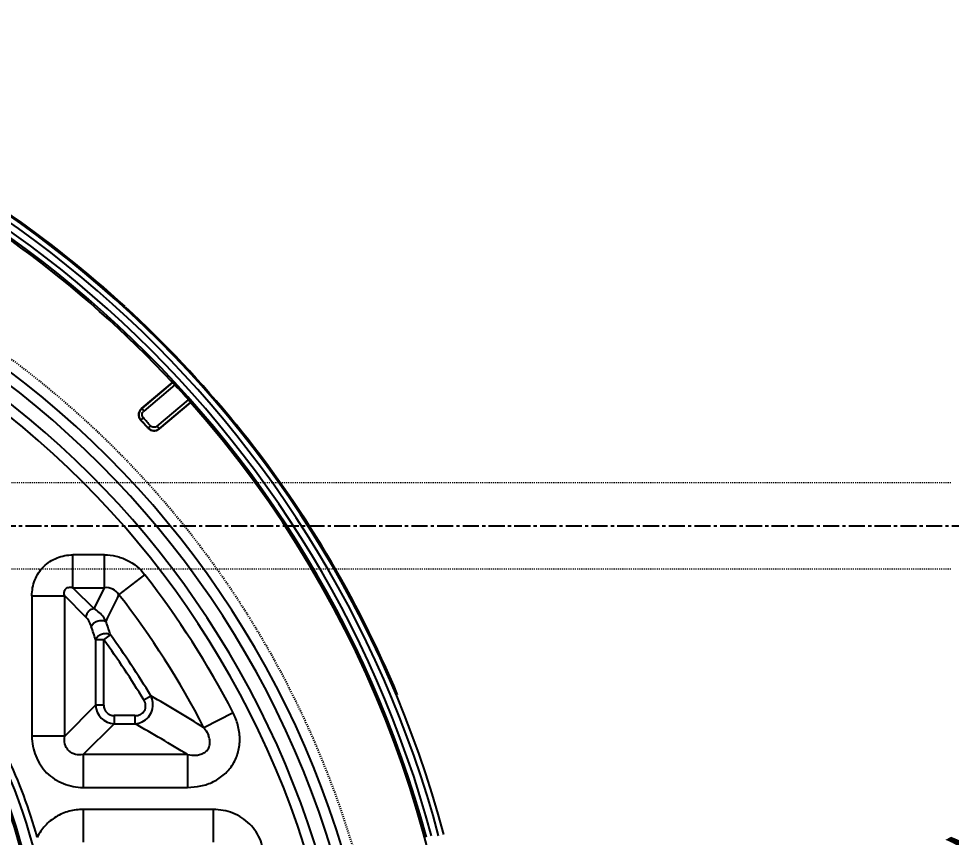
# Model space of a CAD drawing. Header units: millimetres. Extents: x 2748 to 3320, y 1427 to 1884.
# Drawn here: x 3042 to 3128.6, y 1698.9 to 1774.9 of the extents above; entities that cross this region are included whole.
import ezdxf

# ---------------------------------------------------------------- set-up
doc = ezdxf.new("R2010")
doc.units = ezdxf.units.MM
doc.linetypes.add('CENTER', pattern=[0.6, 0.375, -0.075, 0.075, -0.075])
doc.linetypes.add('HIDDEN', pattern=[0.2, 0.1, -0.1])
doc.layers.add('21', color=7, linetype='Continuous')
doc.layers.add('cool', color=153, linetype='HIDDEN', lineweight=9)
doc.styles.get("Standard").update_dxf_attribs({"font": 'arial.ttf'})
doc.dimstyles.get("Standard").update_dxf_attribs({"dimtxt": 0.18, "dimasz": 0.18, "dimexe": 0.18, "dimexo": 0.0625, "dimgap": 0.09, "dimtad": 0, "dimtih": 1, "dimtoh": 1, "dimzin": 0, "dimdsep": 46, "dimtxsty": 'Standard', "dimcen": 0.09, "dimadec": 0, "dimazin": 0, "dimtfac": 1, "dimtofl": 0, "dimtmove": 0, "dimatfit": 3, "dimfxl": 0, "dimtolj": 1, "dimtzin": 0, "dimarcsym": 0})

# ---------------------------------------------------------------- blocks, each defined once
blk = doc.blocks.new('*D81')
at = {"color": 4, "lineweight": -2, "transparency": 16777216}
blk.add_line((3099.123, 1678.545), (3094.755, 1676.112), dxfattribs=at)
at = {"color": 4, "transparency": 16777216}
blk.add_solid([(3094.35, 1676.84), (3095.161, 1675.384), (3090.387, 1673.678)], dxfattribs=at)
at = {"layer": 'Defpoints', "color": 0, "transparency": 16777216}
for p in [(3090.387, 1673.678), (3087.33, 1671.974)]:
    blk.add_point(p, dxfattribs=at)
at = {"color": 6, "transparency": 16777216, "insert": (3115.444, 1687.639), "char_height": 5, "attachment_point": 5, "rotation": 29.12646}
blk.add_mtext('\\A1;∅3.50(镶针)', dxfattribs=at)

msp = doc.modelspace()

# ---------------------------------------------------------------- linework, layer by layer
at = {"layer": '21', "color": 7, "linetype": 'Continuous'}
for p, q in [((3053.409, 1738.705), (3056.283, 1741.117)), ((3056.305, 1741.11), (3053.438, 1738.704)), ((3056.52, 1740.9), (3053.63, 1738.475)), ((3056.305, 1741.11), (3056.283, 1741.117)), ((3054.865, 1737.064), (3057.781, 1739.51)), ((3057.972, 1739.254), (3055.056, 1736.807)), ((3055.057, 1736.835), (3057.968, 1739.277)), ((3057.972, 1739.254), (3057.968, 1739.277)), ((3053.438, 1738.704), (3053.409, 1738.705)), ((3053.63, 1738.475), (3053.438, 1738.704)), ((3053.339, 1737.627), (3053.368, 1737.626)), ((3053.368, 1737.626), (3053.588, 1737.828)), ((3054.022, 1736.907), (3054.02, 1736.88)), ((3054.244, 1737.107), (3054.022, 1736.907)), ((3055.057, 1736.835), (3054.865, 1737.064)), ((3055.055, 1736.807), (3055.057, 1736.835)), ((3062.149, 1737.26), (3062.194, 1737.23)), ((3047.049, 1722.079), (3047.049, 1725.12)), ((3049.978, 1725.12), (3047.049, 1725.12)), ((3049.978, 1722.079), (3049.978, 1725.12)), ((3051.327, 1721.419), (3053.727, 1723.287)), ((3047.049, 1722.079), (3049.978, 1722.079)), ((3047.049, 1722.079), (3049.011, 1720.117)), ((3049.011, 1720.117), (3049.978, 1722.079)), ((3043.248, 1721.319), (3043.248, 1708.297)), ((3043.248, 1721.319), (3046.289, 1721.319)), ((3046.289, 1708.297), (3046.289, 1721.319)), ((3048.251, 1719.357), (3046.289, 1721.319)), ((3049.922, 1717.246), (3050.537, 1717.694)), ((3049.162, 1717.245), (3049.162, 1711.169)), ((3049.922, 1711.17), (3049.922, 1717.246)), ((3053.623, 1711.658), (3054.274, 1712.05)), ((3046.289, 1708.297), (3049.162, 1711.169)), ((3049.922, 1711.17), (3049.162, 1711.17)), ((3061.918, 1710.474), (3059.216, 1709.081)), ((3050.872, 1710.219), (3050.872, 1709.459)), ((3052.808, 1710.219), (3050.872, 1710.219)), ((3052.808, 1710.219), (3052.808, 1709.459)), ((3050.872, 1709.459), (3047.999, 1706.586)), ((3050.872, 1709.459), (3052.808, 1709.459)), ((3046.289, 1708.297), (3043.248, 1708.297)), ((3047.999, 1706.586), (3047.999, 1703.545)), ((3057.695, 1706.586), (3047.999, 1706.586)), ((3057.695, 1706.586), (3057.695, 1703.545)), ((3047.999, 1703.545), (3057.695, 1703.545)), ((3047.999, 1701.502), (3047.999, 1698.462)), ((3060.072, 1701.502), (3047.999, 1701.502)), ((3060.072, 1701.502), (3060.072, 1698.462))]:
    msp.add_line(p, q, dxfattribs=at)
at = {"layer": '21', "color": 1, "linetype": 'CENTER', "ltscale": 3.980655}
msp.add_line((2822.907, 1727.827), (3142.907, 1727.827), dxfattribs=at)
at = {"layer": '21', "color": 7, "linetype": 'Continuous'}
for centre, radius, start, end in [((2982.882, 1672.826), 102.057, 14.96291, 151.82661), ((2982.882, 1672.826), 101.558, 14.96291, 151.63947), ((2982.882, 1672.826), 100.92, 15.05965, 151.44394), ((2982.882, 1672.826), 100.421, 15.05965, 151.60566), ((2982.882, 1672.826), 100.256, 42.93433, 85.81719), ((2982.882, 1672.826), 102.168, 47.50695, 63.59657), ((2988.912, 1672.826), 86.815, 1.1311, 88.87139), ((2988.912, 1672.826), 85.811, 1.129, 88.87112), ((2988.912, 1672.826), 84.503, 2.75434, 87.24672), ((2988.912, 1672.826), 83.513, 2.75328, 87.24672), ((2982.882, 1672.826), 102.152, 39.10643, 47.47808), ((2982.882, 1672.826), 100.283, 41.6792, 42.75116), ((2982.882, 1672.826), 100.256, 318.50266, 41.49734), ((3053.922, 1738.131), 0.75, 130.21714, 222.3754), ((2982.882, 1672.826), 95.726, 42.0001, 42.60523), ((2982.882, 1672.826), 95.746, 42.01149, 42.5928), ((2982.882, 1672.826), 96.045, 42.01154, 42.5928), ((3054.577, 1737.41), 0.749, 222.1848, 309.82666), ((2982.882, 1672.826), 102.168, 22.63704, 39.07755), ((2999.967, 1686.896), 44.794, 0, 90), ((2999.967, 1686.896), 43.789, 0, 90), ((2999.967, 1686.896), 43.61, 0, 90), ((2988.912, 1672.826), 82.142, 27.2792, 37.90223), ((2721.649, 1879.025), 365.414, 334.01588, 334.44949), ((2988.912, 1672.826), 79.102, 27.27922, 37.90225), ((2944.875, 1683.582), 109.585, 17.88938, 18.56479), ((2898.637, 1667.759), 159.897, 18.19744, 18.66392), ((2988.912, 1672.826), 76.229, 30.96751, 36.05745), ((2988.912, 1672.826), 75.468, 30.96749, 36.05745), ((2963.764, 1555.825), 180.55, 58.08415, 59.91361), ((3050.954, 1711.251), 1.793, 182.59388, 267.40638), ((2966.924, 1557.763), 174.321, 58.61976, 60.48323), ((2999.967, 1686.896), 45.389, 15.35101, 25.63445)]:
    msp.add_arc(centre, radius, start, end, dxfattribs=at)
at = {"layer": '21', "color": 8, "linetype": 'HIDDEN'}
msp.add_arc((2988.912, 1672.826), 87.821, 218.45894, 155.70987, dxfattribs=at)
at = {"layer": '21', "color": 7, "linetype": 'Continuous'}
for points, knots in [([(3056.52, 1740.9), (3056.495, 1740.926), (3056.449, 1740.975), (3056.386, 1741.041), (3056.339, 1741.082), (3056.315, 1741.107), (3056.305, 1741.11)], [0, 0, 0, 0, 0.362013, 0.675901, 0.897998, 1, 1, 1, 1]), ([(3057.968, 1739.277), (3057.966, 1739.287), (3057.944, 1739.313), (3057.908, 1739.363), (3057.849, 1739.432), (3057.805, 1739.483), (3057.781, 1739.51)], [0, 0, 0, 0, 0.100836, 0.322594, 0.637024, 1, 1, 1, 1]), ([(3053.409, 1738.705), (3053.333, 1738.641), (3053.204, 1738.48), (3053.123, 1738.183), (3053.165, 1737.878), (3053.272, 1737.701), (3053.339, 1737.627)], [0, 0, 0, 0, 0.250009, 0.499998, 0.749987, 1, 1, 1, 1]), ([(3053.588, 1737.828), (3053.549, 1737.874), (3053.485, 1737.978), (3053.457, 1738.161), (3053.508, 1738.339), (3053.586, 1738.435), (3053.63, 1738.475)], [0, 0, 0, 0, 0.249981, 0.499988, 0.750049, 1, 1, 1, 1]), ([(3054.02, 1736.88), (3054.145, 1736.741), (3054.517, 1736.553), (3054.913, 1736.687), (3055.056, 1736.807)], [0, 0, 0, 0, 0.500001, 1, 1, 1, 1]), ([(3054.865, 1737.064), (3054.778, 1736.994), (3054.542, 1736.909), (3054.321, 1737.026), (3054.244, 1737.107)], [0, 0, 0, 0, 0.499999, 1, 1, 1, 1]), ([(3043.248, 1721.319), (3043.248, 1721.816), (3043.429, 1722.821), (3044.263, 1724.105), (3045.548, 1724.939), (3046.552, 1725.12), (3047.049, 1725.12)], [0, 0, 0, 0, 0.250179, 0.500038, 0.749877, 1, 1, 1, 1]), ([(3049.978, 1725.12), (3050.337, 1725.12), (3051.059, 1725.041), (3052.418, 1724.56), (3053.288, 1723.851), (3053.727, 1723.287)], [0, 0, 0, 0, 0.250634, 0.501352, 1, 1, 1, 1]), ([(3046.289, 1721.319), (3046.26, 1721.424), (3046.233, 1721.594), (3046.273, 1721.827), (3046.375, 1721.994), (3046.542, 1722.097), (3046.775, 1722.135), (3046.945, 1722.108), (3047.049, 1722.079)], [0, 0, 0, 0, 0.232798, 0.361263, 0.500162, 0.639517, 0.767619, 1, 1, 1, 1]), ([(3051.327, 1721.419), (3051.186, 1721.638), (3050.782, 1722.015), (3050.237, 1722.101), (3049.978, 1722.079)], [0, 0, 0, 0, 0.500007, 1, 1, 1, 1]), ([(3049.011, 1720.117), (3048.834, 1720.098), (3048.465, 1719.927), (3048.272, 1719.557), (3048.251, 1719.357)], [0, 0, 0, 0, 0.469487, 1, 1, 1, 1]), ([(3050.125, 1718.929), (3050.056, 1719.07), (3049.777, 1719.541), (3049.359, 1719.939), (3049.011, 1720.117)], [0, 0, 0, 0, 0.286388, 1, 1, 1, 1]), ([(3048.758, 1718.472), (3048.695, 1718.655), (3048.564, 1718.975), (3048.354, 1719.25), (3048.251, 1719.357)], [0, 0, 0, 0, 0.566477, 1, 1, 1, 1]), ([(3048.758, 1718.472), (3048.842, 1718.738), (3049.229, 1718.996), (3049.601, 1719.048), (3049.701, 1719.048)], [0, 0, 0, 0, 0.737791, 1, 1, 1, 1]), ([(3049.701, 1719.048), (3049.74, 1719.048), (3049.888, 1719.039), (3050.037, 1718.992), (3050.125, 1718.929)], [0, 0, 0, 0, 0.266995, 1, 1, 1, 1]), ([(3050.107, 1717.815), (3050.005, 1717.815), (3049.633, 1717.762), (3049.247, 1717.508), (3049.162, 1717.245)], [0, 0, 0, 0, 0.271154, 1, 1, 1, 1]), ([(3050.537, 1717.694), (3050.509, 1717.714), (3050.378, 1717.789), (3050.223, 1717.815), (3050.107, 1717.815)], [0, 0, 0, 0, 0.227735, 1, 1, 1, 1]), ([(3049.922, 1717.246), (3049.841, 1717.246), (3049.587, 1717.246), (3049.334, 1717.246), (3049.162, 1717.245)], [0, 0, 0, 0, 0.322286, 1, 1, 1, 1]), ([(3052.807, 1709.459), (3053.042, 1709.474), (3053.513, 1709.598), (3054.092, 1710.044), (3054.446, 1710.686), (3054.492, 1711.175), (3054.466, 1711.411)], [0, 0, 0, 0, 0.247988, 0.498311, 0.749815, 1, 1, 1, 1]), ([(3052.808, 1710.204), (3052.983, 1710.204), (3053.335, 1710.275), (3053.738, 1710.643), (3053.846, 1711.178), (3053.726, 1711.516), (3053.636, 1711.666)], [0, 0, 0, 0, 0.254101, 0.500003, 0.745912, 1, 1, 1, 1]), ([(3049.911, 1711.17), (3049.911, 1710.923), (3050.105, 1710.402), (3050.626, 1710.208), (3050.872, 1710.208)], [0, 0, 0, 0, 0.499994, 1, 1, 1, 1]), ([(3057.695, 1703.545), (3058.108, 1703.556), (3058.935, 1703.631), (3060.121, 1704.031), (3061.16, 1704.733), (3061.966, 1705.694), (3062.457, 1706.851), (3062.594, 1708.097), (3062.409, 1709.332), (3062.103, 1710.105), (3061.918, 1710.474)], [0, 0, 0, 0, 0.125084, 0.250028, 0.375072, 0.500091, 0.62506, 0.750052, 0.875023, 1, 1, 1, 1]), ([(3059.216, 1709.081), (3059.257, 1709.026), (3059.418, 1708.801), (3059.554, 1708.558), (3059.632, 1708.365)], [0, 0, 0, 0, 0.248041, 1, 1, 1, 1]), ([(3043.248, 1708.297), (3043.248, 1707.677), (3043.44, 1706.735), (3044.004, 1705.624), (3044.776, 1704.635), (3046.135, 1703.796), (3047.38, 1703.545), (3047.999, 1703.545)], [0, 0, 0, 0, 0.249656, 0.375223, 0.500702, 0.750424, 1, 1, 1, 1]), ([(3047.999, 1706.586), (3047.768, 1706.553), (3047.402, 1706.554), (3046.946, 1706.719), (3046.643, 1706.942), (3046.421, 1707.245), (3046.257, 1707.7), (3046.256, 1708.066), (3046.289, 1708.297)], [0, 0, 0, 0, 0.243645, 0.370969, 0.500264, 0.629999, 0.756756, 1, 1, 1, 1]), ([(3057.696, 1706.586), (3057.962, 1706.541), (3058.375, 1706.507), (3058.922, 1706.601), (3059.321, 1706.778), (3059.642, 1707.098), (3059.788, 1707.527), (3059.767, 1707.964), (3059.683, 1708.236), (3059.632, 1708.365)], [0, 0, 0, 0, 0.238452, 0.361357, 0.488195, 0.619078, 0.750076, 0.876981, 1, 1, 1, 1]), ([(3047.999, 1701.502), (3047.562, 1701.498), (3046.684, 1701.391), (3045.461, 1700.873), (3044.427, 1700.039), (3043.929, 1699.303), (3043.736, 1698.912)], [0, 0, 0, 0, 0.250056, 0.500059, 0.750033, 1, 1, 1, 1]), ([(3064.823, 1696.751), (3064.811, 1697.372), (3064.601, 1698.628), (3063.552, 1700.231), (3061.948, 1701.279), (3060.692, 1701.492), (3060.072, 1701.502)], [0, 0, 0, 0, 0.250129, 0.500013, 0.749892, 1, 1, 1, 1])]:
    msp.add_open_spline(points, degree=3, knots=knots, dxfattribs=at)
msp.add_open_spline([(3054.466, 1711.411), (3054.442, 1711.632), (3054.375, 1711.852), (3054.274, 1712.049)], degree=3, dxfattribs=at)
at = {"layer": 'cool', "ltscale": 0.932966}
for p, q in [((2837.237, 1731.827), (3128.577, 1731.827)), ((2837.237, 1723.827), (3128.577, 1723.827))]:
    msp.add_line(p, q, dxfattribs=at)

# ---------------------------------------------------------------- dimensions: what is measured, and where the dimension line sits
dim = msp.add_diameter_dim_2p(p1=(3087.33, 1671.974), p2=(3090.387, 1673.678), text='<>(镶针)', dimstyle='Standard', override={"dimtxt": 5, "dimasz": 5, "dimexe": 0, "dimexo": 0, "dimgap": 0, "dimtih": 0, "dimtoh": 0, "dimzin": 0, "dimcen": 0, "dimclrd": 4, "dimclre": 4, "dimclrt": 6, "dimadec": 2, "dimtp": 0, "dimtm": 0, "dimtzin": 0})
dim.commit()
dim.dimension.update_dxf_attribs({"geometry": '*D81', "text_midpoint": (3115.444, 1687.639)})

doc.saveas('drawing.dxf')
